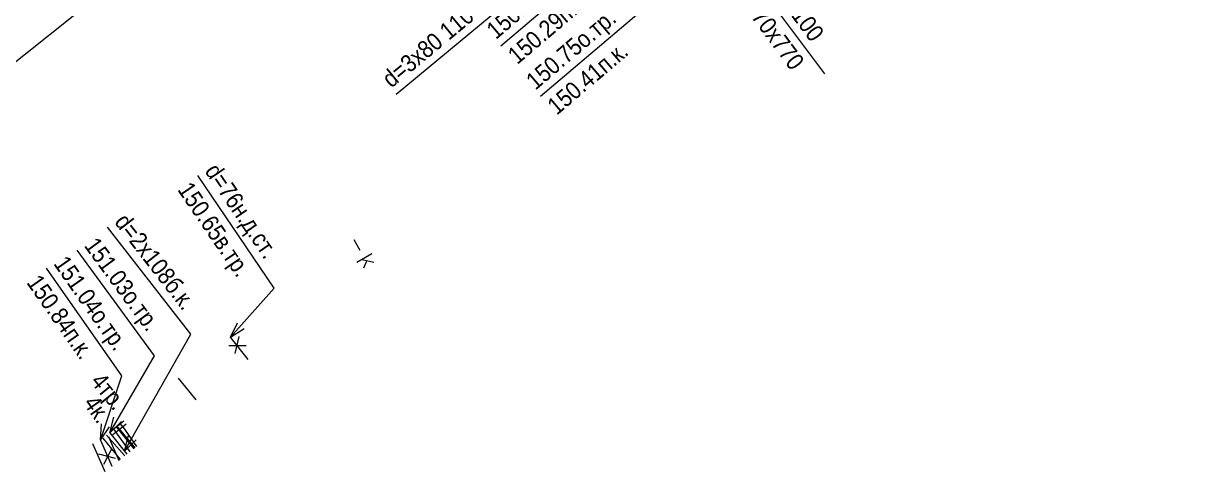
# Model space of a CAD drawing. Header units: metres. Extents: x 369 to 856, y 14070 to 14447.
# Drawn here: x 749.8 to 817.4, y 14328.5 to 14354.4 of the extents above; entities that cross this region are included whole.
import ezdxf
from ezdxf.enums import TextEntityAlignment as Align

# ---------------------------------------------------------------- set-up
doc = ezdxf.new("R2010")
doc.units = ezdxf.units.M
doc.header["$MEASUREMENT"] = 0
for name, color, linetype, lineweight in [('Водопровод', 7, 'Continuous', 25), ('Газопровод', 7, 'Continuous', 25), ('Кабель электрический', 7, 'Continuous', 25), ('Канализация самотёчная', 7, 'Continuous', 25), ('Теплосеть', 7, 'Continuous', 25)]:
    doc.layers.add(name, color=color, linetype=linetype, lineweight=lineweight)
doc.styles.add('Style-RUSSIAN_1251', font='RUSSIAN_1251.shx')

# ---------------------------------------------------------------- blocks, each defined once
blk = doc.blocks.new('msdElementTypeLineString_363')
at = {"layer": 'Водопровод', "color": 252, "linetype": 'Continuous', "lineweight": 9}
for p, q in [((68.435, 62.975), (68.827, 63.5)), ((67.119, 61.212), (67.538, 61.773)), ((67.64, 58.796), (67.119, 61.212)), ((68.477, 54.914), (67.956, 57.33)), ((53.898, 43.202), (68.477, 54.914)), ((38.15, 30.55), (52.729, 42.262)), ((19.661, 15.744), (38.15, 30.55)), ((0.001, 0), (18.49, 14.806))]:
    blk.add_line(p, q, dxfattribs=at)
blk = doc.blocks.new('msdElementTypeLineString_364')
at = {"layer": 'Водопровод', "color": 252, "linetype": 'Continuous', "lineweight": 9}
for p, q in [((67.963, 63.005), (68.763, 62.408)), ((68.335, 62.727), (68.527, 62.984)), ((68.736, 62.427), (68.953, 62.718)), ((67.856, 58.255), (68.831, 58.465)), ((68.309, 58.352), (68.242, 58.667)), ((68.799, 58.458), (68.723, 58.812)), ((53.34, 43.489), (53.964, 42.712)), ((53.63, 43.128), (53.881, 43.329)), ((53.944, 42.737), (54.226, 42.964)), ((19.102, 16.033), (19.725, 15.255)), ((19.392, 15.671), (19.643, 15.872)), ((19.705, 15.28), (19.988, 15.507))]:
    blk.add_line(p, q, dxfattribs=at)
at = {"layer": 'Водопровод', "color": 252, "linetype": 'Continuous', "lineweight": 9, "flags": 128}
for points in [[(67.993, 62.983), (68.183, 63.238), (68.206, 63.259), (68.251, 63.288), (68.301, 63.309), (68.324, 63.315), (68.349, 63.317), (68.378, 63.314), (68.409, 63.307), (68.424, 63.301), (68.516, 63.232), (68.531, 63.214), (68.547, 63.186), (68.555, 63.161), (68.561, 63.136), (68.561, 63.101), (68.555, 63.061), (68.546, 63.028), (68.527, 62.984), (68.554, 63.013), (68.577, 63.038), (68.618, 63.068), (68.649, 63.082), (68.681, 63.093), (68.724, 63.098), (68.765, 63.093), (68.796, 63.082), (68.948, 62.968), (68.961, 62.954), (68.975, 62.929), (68.987, 62.895), (68.99, 62.852), (68.989, 62.819), (68.977, 62.769), (68.968, 62.741), (68.953, 62.718)], [(67.891, 58.262), (67.824, 58.574), (67.823, 58.604), (67.831, 58.658), (67.849, 58.709), (67.859, 58.731), (67.874, 58.751), (67.895, 58.771), (67.921, 58.79), (67.935, 58.796), (68.048, 58.821), (68.071, 58.82), (68.103, 58.814), (68.126, 58.803), (68.15, 58.791), (68.176, 58.768), (68.202, 58.737), (68.221, 58.709), (68.242, 58.667), (68.237, 58.705), (68.234, 58.739), (68.238, 58.789), (68.248, 58.822), (68.261, 58.853), (68.285, 58.889), (68.316, 58.917), (68.345, 58.933), (68.531, 58.973), (68.55, 58.973), (68.578, 58.968), (68.611, 58.954), (68.645, 58.929), (68.67, 58.905), (68.7, 58.864), (68.715, 58.839), (68.723, 58.812)], [(53.363, 43.461), (53.611, 43.661), (53.638, 43.675), (53.689, 43.692), (53.743, 43.699), (53.767, 43.699), (53.792, 43.695), (53.818, 43.686), (53.847, 43.671), (53.86, 43.661), (53.932, 43.571), (53.942, 43.55), (53.95, 43.519), (53.951, 43.493), (53.951, 43.467), (53.942, 43.433), (53.926, 43.396), (53.91, 43.366), (53.881, 43.329), (53.913, 43.35), (53.942, 43.368), (53.989, 43.387), (54.023, 43.392), (54.056, 43.395), (54.099, 43.389), (54.138, 43.375), (54.165, 43.356), (54.284, 43.207), (54.293, 43.19), (54.301, 43.163), (54.303, 43.127), (54.296, 43.085), (54.286, 43.053), (54.262, 43.008), (54.246, 42.983), (54.226, 42.964)], [(19.125, 16.005), (19.374, 16.204), (19.401, 16.218), (19.452, 16.235), (19.505, 16.243), (19.529, 16.243), (19.554, 16.239), (19.581, 16.229), (19.61, 16.214), (19.622, 16.204), (19.694, 16.114), (19.704, 16.093), (19.713, 16.062), (19.714, 16.036), (19.713, 16.01), (19.704, 15.976), (19.688, 15.939), (19.672, 15.909), (19.643, 15.872), (19.675, 15.893), (19.704, 15.911), (19.751, 15.93), (19.785, 15.935), (19.818, 15.938), (19.862, 15.932), (19.9, 15.917), (19.927, 15.898), (20.046, 15.75), (20.055, 15.733), (20.062, 15.705), (20.065, 15.669), (20.058, 15.628), (20.048, 15.595), (20.024, 15.55), (20.008, 15.525), (19.988, 15.507)]]:
    blk.add_lwpolyline(points, dxfattribs=at)
blk = doc.blocks.new('msdElementTypeMultiLine_63')
at = {"layer": 'Водопровод', "color": 252, "linetype": 'Continuous', "lineweight": 9}
for name, p in [('msdElementTypeLineString_363', (0.5, 0.5)), ('msdElementTypeLineString_364', (0, 0))]:
    blk.add_blockref(name, p, dxfattribs=at)
blk = doc.blocks.new('msdElementTypeLine_139')
at = {"layer": 'Кабель электрический', "color": 252, "linetype": 'Continuous', "lineweight": 9}
for p, q in [((0.126, 0.125), (-0.071, -0.03)), ((0.518, 0.435), (0.126, 0.125)), ((0.715, 0.589), (0.518, 0.434))]:
    blk.add_line(p, q, dxfattribs=at)
blk = doc.blocks.new('msdElementTypeLine_140')
at = {"layer": 'Кабель электрический', "color": 252, "linetype": 'Continuous', "lineweight": 9}
for p, q in [((0.126, 0.125), (-0.071, -0.03)), ((0.518, 0.435), (0.126, 0.125)), ((0.715, 0.589), (0.518, 0.434))]:
    blk.add_line(p, q, dxfattribs=at)
blk = doc.blocks.new('msdElementTypeMultiLine_132')
at = {"layer": 'Кабель электрический', "color": 252, "linetype": 'Continuous', "lineweight": 9, "flags": 128}
for points in [[(0.263, 0.125), (0.126, 0.299)], [(0.655, 0.435), (0.518, 0.609)]]:
    blk.add_lwpolyline(points, dxfattribs=at)
at = {"layer": 'Кабель электрический', "color": 252, "linetype": 'Continuous', "lineweight": 9}
for name, p in [('msdElementTypeLine_139', (0, 0.174)), ('msdElementTypeLine_140', (0.137, 0))]:
    blk.add_blockref(name, p, dxfattribs=at)
blk = doc.blocks.new('msdElementTypeLineString_679')
at = {"layer": 'Водопровод', "color": 252, "linetype": 'Continuous', "lineweight": 9}
for p, q in [((24.628, 17.652), (48.037, 34.429)), ((0.001, 0.001), (23.409, 16.778))]:
    blk.add_line(p, q, dxfattribs=at)
blk = doc.blocks.new('msdElementTypeLineString_680')
at = {"layer": 'Водопровод', "color": 252, "linetype": 'Continuous', "lineweight": 9}
for p, q in [((49.029, 36.568), (48.98, 35.569)), ((48.543, 36.217), (49.507, 35.95)), ((20.718, 16.275), (21.683, 16.008)), ((21.205, 16.626), (21.155, 15.627)), ((5.87, 5.635), (5.821, 4.637)), ((5.384, 5.284), (6.348, 5.017))]:
    blk.add_line(p, q, dxfattribs=at)
blk = doc.blocks.new('msdElementTypeLineString_681')
at = {"layer": 'Водопровод', "color": 252, "linetype": 'Continuous', "lineweight": 9}
for p, q in [((24.06, 17.998), (24.641, 17.187)), ((24.33, 17.621), (24.591, 17.808)), ((24.622, 17.214), (24.916, 17.425))]:
    blk.add_line(p, q, dxfattribs=at)
at = {"layer": 'Водопровод', "color": 252, "linetype": 'Continuous', "lineweight": 9, "flags": 128}
blk.add_lwpolyline([(24.081, 17.968), (24.34, 18.154), (24.368, 18.167), (24.42, 18.181), (24.474, 18.185), (24.498, 18.184), (24.522, 18.179), (24.549, 18.168), (24.577, 18.151), (24.588, 18.141), (24.656, 18.047), (24.664, 18.026), (24.671, 17.994), (24.671, 17.968), (24.669, 17.942), (24.658, 17.909), (24.64, 17.873), (24.622, 17.844), (24.591, 17.808), (24.625, 17.827), (24.654, 17.844), (24.703, 17.86), (24.737, 17.864), (24.77, 17.865), (24.813, 17.857), (24.85, 17.84), (24.876, 17.819), (24.987, 17.665), (24.995, 17.647), (25.001, 17.619), (25.002, 17.583), (24.993, 17.542), (24.981, 17.51), (24.955, 17.467), (24.937, 17.443), (24.916, 17.425)], dxfattribs=at)
blk = doc.blocks.new('msdElementTypeMultiLine_333')
at = {"layer": 'Водопровод', "color": 252, "linetype": 'Continuous', "lineweight": 9}
for name, p in [('msdElementTypeLineString_679', (3.407, 3.407)), ('msdElementTypeLineString_680', (0, 0)), ('msdElementTypeLineString_681', (2.907, 2.907))]:
    blk.add_blockref(name, p, dxfattribs=at)
blk = doc.blocks.new('msdElementTypeLineString_849')
at = {"layer": 'Кабель электрический', "color": 252, "linetype": 'Continuous', "lineweight": 9}
blk.add_line((0.813, 0.001), (0, 1.147), dxfattribs=at)
blk = doc.blocks.new('msdElementTypeLineString_850')
at = {"layer": 'Кабель электрический', "color": 252, "linetype": 'Continuous', "lineweight": 9}
blk.add_line((0.801, 0), (0.001, 1.128), dxfattribs=at)
blk = doc.blocks.new('msdElementTypeMultiLine_454')
at = {"layer": 'Кабель электрический', "color": 252, "linetype": 'Continuous', "lineweight": 9}
for name, p in [('msdElementTypeLineString_850', (0.407, 0.309)), ('msdElementTypeLineString_849', (0, 0))]:
    blk.add_blockref(name, p, dxfattribs=at)
blk = doc.blocks.new('msdElementTypeLineString_865')
at = {"layer": 'Кабель электрический', "color": 252, "linetype": 'Continuous', "lineweight": 9}
blk.add_line((0.001, 1.194), (1.045, 0.001), dxfattribs=at)
blk = doc.blocks.new('msdElementTypeMultiLine_466')
at = {"layer": 'Кабель электрический', "color": 252, "linetype": 'Continuous', "lineweight": 9}
blk.add_blockref('msdElementTypeLineString_865', (0, 0), dxfattribs=at)
blk = doc.blocks.new('msdElementTypeLineString_870')
at = {"layer": 'Теплосеть', "color": 252, "linetype": 'Continuous', "lineweight": 9}
for p, q in [((1.039, 1.388), (0.573, 0.502)), ((1.279, 0.838), (0.314, 1.098))]:
    blk.add_line(p, q, dxfattribs=at)
blk = doc.blocks.new('msdElementTypeLineString_871')
at = {"layer": 'Теплосеть', "color": 252, "linetype": 'Continuous', "lineweight": 9}
blk.add_line((0.051, 1.55), (0.698, 0.05), dxfattribs=at)
blk = doc.blocks.new('msdElementTypeMultiLine_470')
at = {"layer": 'Теплосеть', "color": 252, "linetype": 'Continuous', "lineweight": 9, "flags": 128}
for points in [[(0.919, 2.105), (1.515, 0.725)], [(0.001, 1.709), (0.7, 0.089)]]:
    blk.add_lwpolyline(points, dxfattribs=at)
at = {"layer": 'Теплосеть', "color": 252, "linetype": 'Continuous', "lineweight": 9}
for name, p in [('msdElementTypeLineString_870', (0.052, 0)), ('msdElementTypeLineString_871', (0.409, 0.357))]:
    blk.add_blockref(name, p, dxfattribs=at)
blk = doc.blocks.new('msdElementTypeLineString_872')
at = {"layer": 'Теплосеть', "color": 252, "linetype": 'Continuous', "lineweight": 9}
blk.add_line((0.051, 1.288), (1.041, 0.051), dxfattribs=at)
blk = doc.blocks.new('msdElementTypeMultiLine_471')
at = {"layer": 'Теплосеть', "color": 252, "linetype": 'Continuous', "lineweight": 9, "flags": 128}
for points in [[(0.789, 1.865), (1.783, 0.623)], [(0.001, 1.234), (0.987, 0.001)]]:
    blk.add_lwpolyline(points, dxfattribs=at)
at = {"layer": 'Теплосеть', "color": 252, "linetype": 'Continuous', "lineweight": 9}
blk.add_blockref('msdElementTypeLineString_872', (0.344, 0.261), dxfattribs=at)
blk = doc.blocks.new('msdElementTypeLineString_873')
at = {"layer": 'Газопровод', "color": 252, "linetype": 'Continuous', "lineweight": 9}
for p, q in [((0.682, 0.745), (0.899, 1.722)), ((0.306, 1.213), (1.306, 1.215))]:
    blk.add_line(p, q, dxfattribs=at)
blk = doc.blocks.new('msdElementTypeLineString_874')
at = {"layer": 'Газопровод', "color": 252, "linetype": 'Continuous', "lineweight": 9}
blk.add_line((1.523, 0.501), (0.501, 1.78), dxfattribs=at)
blk = doc.blocks.new('msdElementTypeMultiLine_472')
at = {"layer": 'Газопровод', "color": 252, "linetype": 'Continuous', "lineweight": 9}
for name, p in [('msdElementTypeLineString_873', (0.093, 0.093)), ('msdElementTypeLineString_874', (0, 0))]:
    blk.add_blockref(name, p, dxfattribs=at)
blk = doc.blocks.new('msdElementTypeMultiLine_506')
at = {"layer": 'Кабель электрический', "color": 252, "linetype": 'Continuous', "lineweight": 9, "flags": 128}
blk.add_lwpolyline([(1.033, 0), (0.092, 1.131), (0, 1.241)], dxfattribs=at)
blk = doc.blocks.new('msdElementTypeLineString_950')
at = {"layer": 'Канализация самотёчная', "color": 252, "linetype": 'Continuous', "lineweight": 9}
blk.add_line((0, 1.489), (0.346, 0.88), dxfattribs=at)
blk = doc.blocks.new('msdElementTypeLineString_951')
at = {"layer": 'Канализация самотёчная', "color": 252, "linetype": 'Continuous', "lineweight": 9}
for p, q in [((1.533, 1.165), (0.672, 0.676)), ((0.979, 0.851), (1.662, 0.683)), ((1.248, 0.785), (1.048, 0.335))]:
    blk.add_line(p, q, dxfattribs=at)
blk = doc.blocks.new('msdElementTypeMultiLine_530')
at = {"layer": 'Канализация самотёчная', "color": 252, "linetype": 'Continuous', "lineweight": 9}
for name, p in [('msdElementTypeLineString_950', (0.506, 0.506)), ('msdElementTypeLineString_951', (0, 0))]:
    blk.add_blockref(name, p, dxfattribs=at)
blk = doc.blocks.new('msdElementTypeMultiLine_534')
at = {"layer": 'Канализация самотёчная', "color": 252, "linetype": 'Continuous', "lineweight": 9, "flags": 128}
blk.add_lwpolyline([(1.019, 0.001), (0, 1.254)], dxfattribs=at)
blk = doc.blocks.new('DIMTXT_48')
at = {"layer": 'Водопровод', "color": 252, "linetype": 'Continuous', "lineweight": 9}
for q in [(-0.38, 0.853), (-0.765, 0.535)]:
    blk.add_line((0, 0), q, dxfattribs=at)
at = {"layer": 'Водопровод', "color": 252, "linetype": 'Continuous', "lineweight": 9, "flags": 128}
blk.add_lwpolyline([(0, 0), (-1.642, 1.992), (4.259, 6.58)], dxfattribs=at)
at = {"layer": 'Водопровод', "color": 252, "linetype": 'Continuous', "lineweight": 9, "style": 'Style-RUSSIAN_1251', "width": 0.9}
blk.add_text('149.91в.тр.', height=1, rotation=37.8611, dxfattribs=at).set_placement((-2.354, 3.275), align=Align.TOP_LEFT)
blk = doc.blocks.new('DIMTXT_62')
at = {"layer": 'Теплосеть', "color": 252, "linetype": 'Continuous', "lineweight": 9}
for q in [(-0.327, -0.875), (0.171, -0.918)]:
    blk.add_line((0, 0), q, dxfattribs=at)
at = {"layer": 'Теплосеть', "color": 252, "linetype": 'Continuous', "lineweight": 9, "flags": 128}
blk.add_lwpolyline([(0, 0), (-0.189, -2.176), (3.843, -7.583)], dxfattribs=at)
at = {"layer": 'Теплосеть', "color": 252, "linetype": 'Continuous', "lineweight": 9, "style": 'Style-RUSSIAN_1251', "width": 0.9}
for s, p in [('d=2х100', (1.108, -1.49)), ('1270х770', (-0.415, -2.625))]:
    blk.add_text(s, height=1, rotation=306.7062, dxfattribs=at).set_placement(p, align=Align.TOP_LEFT)
blk = doc.blocks.new('DIMTXT_96')
at = {"layer": 'Теплосеть', "color": 252, "linetype": 'Continuous', "lineweight": 9}
for q in [(0.227, 0.906), (0.662, 0.659)]:
    blk.add_line((0, 0), q, dxfattribs=at)
at = {"layer": 'Теплосеть', "color": 252, "linetype": 'Continuous', "lineweight": 9, "flags": 128}
blk.add_lwpolyline([(0, 0), (3.835, 6.747), (-0.979, 12.942)], dxfattribs=at)
at = {"layer": 'Теплосеть', "color": 252, "linetype": 'Continuous', "lineweight": 9, "style": 'Style-RUSSIAN_1251', "width": 0.9}
blk.add_text('d=2x108б.к.', height=1, rotation=307.8462, dxfattribs=at).set_placement((0.166, 13.832), align=Align.TOP_LEFT)
blk = doc.blocks.new('DIMTXT_333')
at = {"layer": 'Теплосеть', "color": 252, "linetype": 'Continuous', "lineweight": 9}
for q in [(-0.584, 0.729), (-0.877, 0.323)]:
    blk.add_line((0, 0), q, dxfattribs=at)
at = {"layer": 'Теплосеть', "color": 252, "linetype": 'Continuous', "lineweight": 9, "flags": 128}
blk.add_lwpolyline([(0, 0), (-3.749, 2.698), (-15.279, -6.865)], dxfattribs=at)
at = {"layer": 'Теплосеть', "color": 252, "linetype": 'Continuous', "lineweight": 9, "style": 'Style-RUSSIAN_1251', "width": 0.9}
blk.add_text('d=3х80 1100х500 БД', height=1, rotation=39.6738, dxfattribs=at).set_placement((-16.204, -5.749), align=Align.TOP_LEFT)
blk = doc.blocks.new('DIMTXT_458')
at = {"layer": 'Теплосеть', "color": 252, "linetype": 'Continuous', "lineweight": 9}
for q in [(0.049, 0.933), (0.523, 0.774)]:
    blk.add_line((0, 0), q, dxfattribs=at)
at = {"layer": 'Теплосеть', "color": 252, "linetype": 'Continuous', "lineweight": 9, "flags": 128}
blk.add_lwpolyline([(0, 0), (1.238, 3.701), (-3.115, 9.924)], dxfattribs=at)
at = {"layer": 'Теплосеть', "color": 252, "linetype": 'Continuous', "lineweight": 9, "style": 'Style-RUSSIAN_1251', "width": 0.9}
for s, p in [('151.04о.тр.', (-1.927, 10.755)), ('150.84п.к.', (-3.484, 9.666))]:
    blk.add_text(s, height=1, rotation=304.977, dxfattribs=at).set_placement(p, align=Align.TOP_LEFT)
blk = doc.blocks.new('DIMTXT_459')
at = {"layer": 'Теплосеть', "color": 252, "linetype": 'Continuous', "lineweight": 9}
for q in [(-0.912, 0.2), (-0.885, -0.299)]:
    blk.add_line((0, 0), q, dxfattribs=at)
at = {"layer": 'Теплосеть', "color": 252, "linetype": 'Continuous', "lineweight": 9, "flags": 128}
blk.add_lwpolyline([(0, 0), (-1.49, -0.082), (-7.548, -5.229)], dxfattribs=at)
at = {"layer": 'Теплосеть', "color": 252, "linetype": 'Continuous', "lineweight": 9, "style": 'Style-RUSSIAN_1251', "width": 0.9}
for s, p in [('150.75о.тр.', (-8.487, -4.124)), ('150.41п.к.', (-7.257, -5.571))]:
    blk.add_text(s, height=1, rotation=40.3517, dxfattribs=at).set_placement(p, align=Align.TOP_LEFT)
blk = doc.blocks.new('DIMTXT_461')
at = {"layer": 'Теплосеть', "color": 252, "linetype": 'Continuous', "lineweight": 9}
for q in [(-0.911, 0.208), (-0.673, 0.648)]:
    blk.add_line((0, 0), q, dxfattribs=at)
at = {"layer": 'Теплосеть', "color": 252, "linetype": 'Continuous', "lineweight": 9, "flags": 128}
blk.add_lwpolyline([(0, 0), (-2.694, 1.456), (-8.74, -3.694)], dxfattribs=at)
at = {"layer": 'Теплосеть', "color": 252, "linetype": 'Continuous', "lineweight": 9, "style": 'Style-RUSSIAN_1251', "width": 0.9}
for s, p in [('150.49о.тр.', (-9.68, -2.59)), ('150.29п.к.', (-8.448, -4.036))]:
    blk.add_text(s, height=1, rotation=40.4237, dxfattribs=at).set_placement(p, align=Align.TOP_LEFT)
blk = doc.blocks.new('DIMTXT_463')
at = {"layer": 'Теплосеть', "color": 252, "linetype": 'Continuous', "lineweight": 9}
for q in [(0.236, 0.904), (0.668, 0.653)]:
    blk.add_line((0, 0), q, dxfattribs=at)
at = {"layer": 'Теплосеть', "color": 252, "linetype": 'Continuous', "lineweight": 9, "flags": 128}
blk.add_lwpolyline([(0, 0), (2.581, 4.442), (-1.885, 10.532)], dxfattribs=at)
at = {"layer": 'Теплосеть', "color": 252, "linetype": 'Continuous', "lineweight": 9, "style": 'Style-RUSSIAN_1251', "width": 0.9}
blk.add_text('151.03о.тр.', height=1, rotation=306.2585, dxfattribs=at).set_placement((-0.716, 11.39), align=Align.TOP_LEFT)
blk = doc.blocks.new('DIMTXT_464')
at = {"layer": 'Газопровод', "color": 252, "linetype": 'Continuous', "lineweight": 9}
for q in [(0.412, 0.838), (0.785, 0.506)]:
    blk.add_line((0, 0), q, dxfattribs=at)
at = {"layer": 'Газопровод', "color": 252, "linetype": 'Continuous', "lineweight": 9, "flags": 128}
blk.add_lwpolyline([(0, 0), (2.528, 2.839), (-1.892, 9.336)], dxfattribs=at)
at = {"layer": 'Газопровод', "color": 252, "linetype": 'Continuous', "lineweight": 9, "style": 'Style-RUSSIAN_1251', "width": 0.9}
for s, p in [('d=76н.д.ст.', (-0.693, 10.152)), ('150.65в.тр.', (-2.264, 9.083))]:
    blk.add_text(s, height=1, rotation=304.227, dxfattribs=at).set_placement(p, align=Align.TOP_LEFT)

msp = doc.modelspace()

# ---------------------------------------------------------------- block references
at = {"layer": 'Водопровод', "color": 252, "linetype": 'Continuous', "lineweight": 9}
for name, p in [('msdElementTypeMultiLine_63', (748.044, 14351.036)), ('msdElementTypeMultiLine_333', (737.449, 14348.222)), ('DIMTXT_48', (745.761, 14353.197))]:
    msp.add_blockref(name, p, dxfattribs=at)
at = {"layer": 'Газопровод', "color": 252, "linetype": 'Continuous', "lineweight": 9}
for name, p in [('DIMTXT_464', (761.713, 14336.24)), ('msdElementTypeMultiLine_472', (761.212, 14334.46))]:
    msp.add_blockref(name, p, dxfattribs=at)
at = {"layer": 'Кабель электрический', "color": 252, "linetype": 'Continuous', "lineweight": 9}
for name, p in [('msdElementTypeMultiLine_132', (754.846, 14330.641)), ('msdElementTypeMultiLine_454', (755.101, 14329.629)), ('msdElementTypeMultiLine_506', (755.168, 14329.854)), ('msdElementTypeMultiLine_466', (754.562, 14329.389))]:
    msp.add_blockref(name, p, dxfattribs=at)
at = {"layer": 'Канализация самотёчная', "color": 252, "linetype": 'Continuous', "lineweight": 9}
for name, p in [('msdElementTypeMultiLine_530', (768.335, 14339.886)), ('msdElementTypeMultiLine_534', (758.719, 14332.618))]:
    msp.add_blockref(name, p, dxfattribs=at)
at = {"layer": 'Теплосеть', "color": 252, "linetype": 'Continuous', "lineweight": 9}
for name, p in [('DIMTXT_333', (786.562, 14357.114)), ('DIMTXT_62', (792.156, 14359.035)), ('DIMTXT_461', (786.066, 14356.749)), ('DIMTXT_459', (787.157, 14355.36)), ('DIMTXT_96', (755.596, 14329.663)), ('DIMTXT_463', (754.745, 14330.727)), ('DIMTXT_458', (754.209, 14330.303)), ('msdElementTypeMultiLine_471', (754.35, 14329.178)), ('msdElementTypeMultiLine_470', (753.749, 14328.396))]:
    msp.add_blockref(name, p, dxfattribs=at)

# ---------------------------------------------------------------- texts
at = {"layer": 'Кабель электрический', "color": 252, "linetype": 'Continuous', "lineweight": 9, "style": 'Style-RUSSIAN_1251', "width": 0.899998}
for s, rotation, p in [('4тр.', 309.31282, (753.591, 14333.663)), ('4к.', 304.88993, (753.182, 14332.431))]:
    msp.add_text(s, height=1, rotation=rotation, dxfattribs=at).set_placement(p)

doc.saveas('drawing.dxf')
